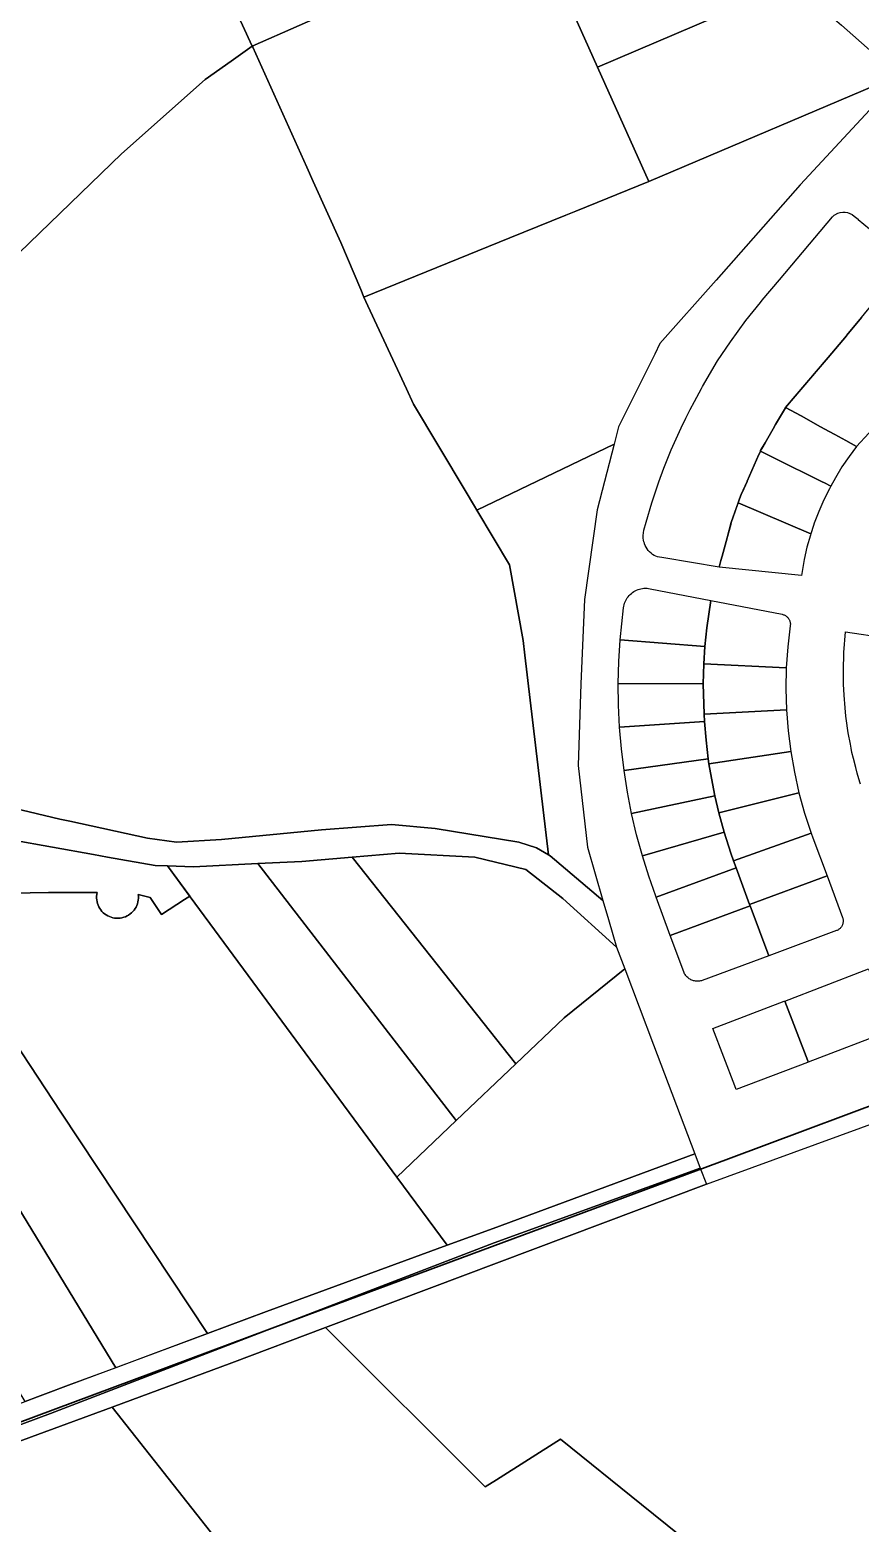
# Model space of a CAD drawing. Header units: metres. Extents: x 3 to 1027712, y 40 to 4430649.
# Drawn here: x 509466.7 to 509669.6, y 4411110 to 4411475.3 of the extents above; entities that cross this region are included whole.
import ezdxf

# ---------------------------------------------------------------- set-up
doc = ezdxf.new("R2010")
doc.units = ezdxf.units.M
doc.header["$MEASUREMENT"] = 0
doc.layers.add('A.ES.SDGC.CP.07003.cadastralparcel — CadastralParcel', color=1, linetype='Continuous')
doc.layers.add('Carreteras_5_km', color=2, linetype='Continuous', lineweight=30)

msp = doc.modelspace()

# ---------------------------------------------------------------- linework, layer by layer
at = {"layer": 'A.ES.SDGC.CP.07003.cadastralparcel — CadastralParcel', "color": 7, "linetype": 'Continuous', "flags": 128}
for points in [[(509402.03, 4411427.25), (509378.23, 4411468.96), (509418.22, 4411524.7), (509443.5, 4411565.13), (509457.51, 4411588.45), (509459.01, 4411590.12), (509467.78, 4411574.47), (509487.54, 4411539.22), (509489.12, 4411536.4), (509502.22, 4411511.22), (509506.29, 4411503.4), (509509.21, 4411497.05), (509521.05, 4411471.26), (509515.86, 4411467.58), (509509.57, 4411463.1), (509489.09, 4411444.95), (509439.02, 4411396.55), (509426.22, 4411384.18), (509425.9, 4411385.4), (509417.9, 4411399.42), (509402.03, 4411427.25)], [(509653.39, 4411486.65), (509605.42, 4411466.15), (509599.37, 4411479.62), (509589.58, 4411501.44), (509614.69, 4411512.49), (509620.76, 4411515.16), (509627.03, 4411509.85), (509653.39, 4411486.65)], [(509521.15, 4411471.05), (509521.05, 4411471.26), (509543.97, 4411481.35), (509549.4, 4411483.74), (509552.26, 4411485), (509555.11, 4411486.26), (509563.41, 4411489.91), (509589.58, 4411501.44), (509599.37, 4411479.62), (509605.42, 4411466.15), (509617.97, 4411438.18), (509600.11, 4411430.93), (509597.7, 4411429.95), (509584.01, 4411424.4), (509548.34, 4411409.92), (509547.57, 4411411.74), (509542.65, 4411423.29), (509535.96, 4411438.16), (509534.39, 4411441.66), (509521.15, 4411471.05)], [(509521.05, 4411471.26), (509509.21, 4411497.05), (509517.86, 4411499.44), (509520.82, 4411491.84), (509523.35, 4411492.69), (509525.89, 4411486.15), (509530.95, 4411487.83), (509532.22, 4411484.88), (509540.88, 4411487.83), (509543.97, 4411481.35), (509521.05, 4411471.26)], [(509678.99, 4411464.09), (509617.97, 4411438.18), (509605.42, 4411466.15), (509653.39, 4411486.65), (509655.5, 4411484.79), (509660.53, 4411480.36), (509665.05, 4411476.38), (509678.99, 4411464.09)], [(509679.43, 4411463.7), (509654.99, 4411437.38), (509634.39, 4411414.06), (509620.68, 4411398.54), (509619.41, 4411395.97), (509610.56, 4411378.17), (509609.48, 4411373.94), (509575.89, 4411357.82), (509575.33, 4411358.75), (509573.04, 4411362.57), (509560.48, 4411383.69), (509558.73, 4411387.45), (509549.25, 4411407.78), (509548.34, 4411409.92), (509584.01, 4411424.4), (509597.7, 4411429.95), (509600.11, 4411430.93), (509617.97, 4411438.18), (509678.99, 4411464.09), (509679.43, 4411463.7)], [(509666.36, 4411400.56), (509669.92, 4411404.9), (509673.29, 4411409), (509673.82, 4411408.54), (509688.97, 4411395.5), (509681.82, 4411387.66), (509674.72, 4411379.91), (509668.72, 4411373.37), (509666.08, 4411374.82), (509663.43, 4411376.28), (509662.07, 4411377.03), (509659.96, 4411378.19), (509655.17, 4411380.82), (509651.39, 4411382.9), (509661.81, 4411395.15), (509666.28, 4411400.45), (509666.36, 4411400.56)], [(509651.39, 4411382.9), (509655.17, 4411380.82), (509659.96, 4411378.19), (509662.07, 4411377.03), (509663.43, 4411376.28), (509666.08, 4411374.82), (509668.72, 4411373.37), (509666.89, 4411370.9), (509665.17, 4411368.36), (509663.57, 4411365.73), (509662.44, 4411363.68), (509660.91, 4411364.44), (509660.33, 4411364.73), (509648.53, 4411370.6), (509645.24, 4411372.25), (509645.29, 4411372.37), (509646.37, 4411374.25), (509648.35, 4411377.71), (509648.94, 4411378.73), (509651.34, 4411382.84), (509651.39, 4411382.9)], [(509583.94, 4411344.42), (509575.89, 4411357.82), (509609.48, 4411373.94), (509605.37, 4411357.89), (509602.28, 4411335.97), (509601.36, 4411315.3), (509600.7, 4411295.36), (509602.94, 4411275.34), (509606.75, 4411262.32), (509593.89, 4411273.2), (509593.45, 4411273.47), (509587.67, 4411322.29), (509587.24, 4411325.93), (509583.94, 4411344.42)], [(509640.56, 4411361.59), (509641.97, 4411364.8), (509642.01, 4411364.88), (509644.88, 4411371.43), (509644.92, 4411371.52), (509645.24, 4411372.25), (509648.53, 4411370.6), (509660.33, 4411364.73), (509660.91, 4411364.44), (509662.44, 4411363.68), (509662.09, 4411363.04), (509660.74, 4411360.28), (509659.51, 4411357.46), (509658.41, 4411354.59), (509658.23, 4411354.04), (509657.55, 4411351.96), (509639.77, 4411359.56), (509640.1, 4411360.53), (509640.56, 4411361.59)], [(509657.55, 4411351.96), (509657.45, 4411351.67), (509656.62, 4411348.72), (509655.92, 4411345.72), (509655.31, 4411341.79), (509635.15, 4411343.85), (509635.59, 4411345.47), (509635.87, 4411346.53), (509637.08, 4411351.04), (509637.17, 4411351.35), (509638.1, 4411354.79), (509639.77, 4411359.56), (509657.55, 4411351.96)], [(509631.67, 4411324.45), (509610.93, 4411326.09), (509611.76, 4411333.91), (509611.82, 4411334.28), (509611.91, 4411334.64), (509612.02, 4411335), (509612.16, 4411335.35), (509612.31, 4411335.68), (509612.49, 4411336.01), (509612.7, 4411336.32), (509612.92, 4411336.62), (509613.16, 4411336.91), (509613.43, 4411337.17), (509613.71, 4411337.42), (509614, 4411337.65), (509614.31, 4411337.86), (509614.64, 4411338.04), (509614.97, 4411338.21), (509615.32, 4411338.35), (509615.67, 4411338.46), (509616.04, 4411338.56), (509616.4, 4411338.62), (509616.77, 4411338.67), (509617.15, 4411338.68), (509617.52, 4411338.67), (509617.89, 4411338.64), (509618.26, 4411338.58), (509633.08, 4411335.7), (509632.13, 4411328.98), (509631.67, 4411324.45)], [(509651.57, 4411319.26), (509631.41, 4411320.16), (509631.67, 4411324.45), (509632.13, 4411328.98), (509633.08, 4411335.7), (509650.53, 4411332.31), (509650.7, 4411332.27), (509650.86, 4411332.22), (509651.02, 4411332.16), (509651.18, 4411332.09), (509651.33, 4411332), (509651.48, 4411331.91), (509651.61, 4411331.81), (509651.75, 4411331.69), (509651.87, 4411331.57), (509651.98, 4411331.44), (509652.09, 4411331.3), (509652.18, 4411331.16), (509652.27, 4411331.01), (509652.34, 4411330.85), (509652.41, 4411330.69), (509652.46, 4411330.53), (509652.5, 4411330.36), (509652.53, 4411330.19), (509652.55, 4411330.02), (509652.55, 4411329.85), (509652.54, 4411329.67), (509652.53, 4411329.5), (509651.92, 4411324.39), (509651.57, 4411319.26)], [(509631.28, 4411315.29), (509610.48, 4411315.41), (509610.61, 4411320.76), (509610.93, 4411326.09), (509631.67, 4411324.45), (509631.41, 4411320.16), (509631.28, 4411315.29)], [(509631.45, 4411307.92), (509631.28, 4411315.29), (509631.41, 4411320.16), (509651.57, 4411319.26), (509651.46, 4411314.12), (509651.6, 4411308.97), (509631.45, 4411307.92)], [(509610.48, 4411315.41), (509631.28, 4411315.29), (509631.45, 4411307.92), (509631.56, 4411306.11), (509610.8, 4411304.73), (509610.54, 4411310.07), (509610.48, 4411315.41)], [(509632.65, 4411295.76), (509632.5, 4411296.99), (509631.95, 4411301.54), (509631.56, 4411306.11), (509631.45, 4411307.92), (509651.6, 4411308.97), (509652, 4411303.85), (509652.64, 4411298.74), (509632.65, 4411295.76)], [(509611.9, 4411294.1), (509611.25, 4411299.41), (509610.8, 4411304.73), (509631.56, 4411306.11), (509631.95, 4411301.54), (509632.5, 4411296.99), (509611.9, 4411294.1)], [(509613.76, 4411283.58), (509612.73, 4411288.82), (509611.9, 4411294.1), (509632.5, 4411296.99), (509632.65, 4411295.76), (509633.53, 4411290.89), (509634.11, 4411287.95), (509613.76, 4411283.58)], [(509652.64, 4411298.74), (509653.53, 4411293.67), (509654.66, 4411288.66), (509635.09, 4411283.74), (509634.11, 4411287.95), (509633.53, 4411290.89), (509632.65, 4411295.76), (509652.64, 4411298.74)], [(509423.14, 4411209.65), (509410.15, 4411231.08), (509393.1, 4411259.19), (509378.46, 4411283.33), (509374.85, 4411289.27), (509377.55, 4411289.35), (509386.17, 4411289.61), (509402.06, 4411288.63), (509487.7, 4411148.03), (509476.16, 4411143.73), (509465.54, 4411139.75), (509423.14, 4411209.65)], [(509402.06, 4411288.63), (509407.93, 4411288.27), (509424.22, 4411286.2), (509430.92, 4411276.06), (509436.98, 4411266.88), (509457.11, 4411236.46), (509474.27, 4411210.53), (509510.1, 4411156.38), (509487.7, 4411148.03), (509402.06, 4411288.63)], [(509616.39, 4411273.22), (509614.98, 4411278.37), (509613.76, 4411283.58), (509634.11, 4411287.95), (509635.09, 4411283.74), (509636.36, 4411279.06), (509616.39, 4411273.22)], [(509638.65, 4411272.02), (509638.02, 4411273.86), (509636.36, 4411279.06), (509635.09, 4411283.74), (509654.66, 4411288.66), (509656.03, 4411283.7), (509657.65, 4411278.81), (509638.65, 4411272.02)], [(509619.76, 4411263.1), (509619.65, 4411263.38), (509617.93, 4411268.27), (509616.39, 4411273.22), (509636.36, 4411279.06), (509638.02, 4411273.86), (509638.65, 4411272.02), (509639.27, 4411270.33), (509619.76, 4411263.1)], [(509657.65, 4411278.81), (509658.08, 4411277.64), (509661.52, 4411268.36), (509642.6, 4411261.34), (509639.27, 4411270.33), (509638.65, 4411272.02), (509657.65, 4411278.81)], [(509500.33, 4411270.77), (509506.7, 4411270.54), (509522.43, 4411271.33), (509570.9, 4411208.51), (509556.37, 4411194.67), (509505.89, 4411263.22), (509500.33, 4411270.77)], [(509570.9, 4411208.51), (509522.43, 4411271.33), (509533.15, 4411271.88), (509545.43, 4411272.91), (509585.46, 4411222.37), (509570.9, 4411208.51)], [(509585.46, 4411222.37), (509545.43, 4411272.91), (509556.92, 4411273.88), (509575.48, 4411272.87), (509587.87, 4411269.86), (509596.91, 4411262.83), (509610.09, 4411250.92), (509612.1, 4411245.57), (509597.28, 4411233.62), (509585.46, 4411222.37)], [(509623.21, 4411253.78), (509619.76, 4411263.1), (509639.27, 4411270.33), (509642.6, 4411261.34), (509642.72, 4411261.02), (509623.21, 4411253.78)], [(509661.52, 4411268.36), (509665.3, 4411258.15), (509665.36, 4411257.99), (509665.4, 4411257.83), (509665.43, 4411257.66), (509665.45, 4411257.49), (509665.46, 4411257.32), (509665.46, 4411257.15), (509665.44, 4411256.98), (509665.41, 4411256.81), (509665.38, 4411256.64), (509665.33, 4411256.48), (509665.27, 4411256.32), (509665.19, 4411256.17), (509665.11, 4411256.02), (509665.02, 4411255.87), (509664.92, 4411255.73), (509664.81, 4411255.6), (509664.69, 4411255.48), (509664.56, 4411255.37), (509664.43, 4411255.26), (509664.29, 4411255.17), (509664.14, 4411255.08), (509663.99, 4411255.01), (509663.83, 4411254.94), (509647.26, 4411248.79), (509642.72, 4411261.02), (509642.6, 4411261.34), (509661.52, 4411268.36)], [(509642.72, 4411261.02), (509647.26, 4411248.79), (509631.03, 4411242.77), (509630.8, 4411242.7), (509630.57, 4411242.64), (509630.33, 4411242.59), (509630.1, 4411242.57), (509629.86, 4411242.56), (509629.62, 4411242.56), (509629.38, 4411242.58), (509629.14, 4411242.62), (509628.91, 4411242.67), (509628.68, 4411242.74), (509628.46, 4411242.83), (509628.24, 4411242.93), (509628.03, 4411243.04), (509627.83, 4411243.17), (509627.64, 4411243.31), (509627.46, 4411243.46), (509627.28, 4411243.63), (509627.13, 4411243.81), (509626.98, 4411244), (509626.84, 4411244.2), (509626.72, 4411244.4), (509626.62, 4411244.62), (509626.53, 4411244.84), (509623.21, 4411253.78), (509642.72, 4411261.02)], [(509568.66, 4411177.98), (509556.37, 4411194.67), (509570.9, 4411208.51), (509585.46, 4411222.37), (509597.28, 4411233.62), (509612.1, 4411245.57), (509619.08, 4411227.02), (509629.23, 4411200.32), (509579.89, 4411182.1), (509568.66, 4411177.98)], [(509670.58, 4411245.15), (509671.66, 4411245.57), (509677.39, 4411230.63), (509656.91, 4411222.78), (509656.79, 4411223.1), (509651.18, 4411237.72), (509670.58, 4411245.15)], [(509656.79, 4411223.1), (509656.91, 4411222.78), (509656.75, 4411222.72), (509639.34, 4411216.05), (509638.99, 4411216.97), (509633.62, 4411230.99), (509651.02, 4411237.66), (509651.18, 4411237.72), (509656.79, 4411223.1)], [(509530.34, 4411083.19), (509486.82, 4411138.41), (509516.09, 4411149.23), (509538.96, 4411157.85), (509577.96, 4411118.89), (509580.72, 4411120.64), (509596.39, 4411130.56), (509616.17, 4411114.59), (509650.47, 4411086.91), (509645.87, 4411083.31), (509644.69, 4411082.39), (509617.15, 4411060.86), (509614.8, 4411059.01), (509554.6, 4411103.51), (509530.34, 4411083.19)]]:
    msp.add_lwpolyline(points, close=True, dxfattribs=at)
for points in [[(509678.99, 4411464.09), (509665.05, 4411476.38)], [(509439.02, 4411396.55), (509489.09, 4411444.95), (509509.57, 4411463.1), (509515.86, 4411467.58), (509521.05, 4411471.26), (509521.15, 4411471.05), (509534.39, 4411441.66), (509535.96, 4411438.16), (509542.65, 4411423.29), (509547.57, 4411411.74), (509548.34, 4411409.92), (509549.25, 4411407.78), (509558.73, 4411387.45), (509560.48, 4411383.69), (509573.04, 4411362.57), (509575.33, 4411358.75), (509575.33, 4411358.75), (509575.89, 4411357.82), (509583.94, 4411344.42), (509587.24, 4411325.93), (509587.67, 4411322.29), (509593.45, 4411273.47), (509590.55, 4411275.21), (509586.19, 4411276.55), (509565.77, 4411279.89), (509555.05, 4411280.9), (509537.98, 4411279.56), (509513.53, 4411277.22), (509502.49, 4411276.55), (509495.45, 4411277.55), (509476.42, 4411281.71), (509474.02, 4411282.23), (509451.42, 4411287.6)], [(509669.92, 4411404.9), (509666.36, 4411400.56), (509666.28, 4411400.45), (509661.81, 4411395.15), (509659.39, 4411392.3), (509651.39, 4411382.9), (509651.34, 4411382.84), (509648.94, 4411378.73), (509648.35, 4411377.71), (509646.37, 4411374.25), (509645.57, 4411372.86), (509645.29, 4411372.37), (509645.24, 4411372.25), (509644.92, 4411371.52), (509644.88, 4411371.43), (509642.01, 4411364.88), (509641.97, 4411364.8), (509641.18, 4411363), (509640.56, 4411361.59), (509640.1, 4411360.53), (509638.1, 4411354.79), (509637.97, 4411354.29), (509637.17, 4411351.35), (509637.08, 4411351.04), (509635.87, 4411346.53), (509635.59, 4411345.47), (509635.15, 4411343.85), (509621.6, 4411346.1), (509620.12, 4411346.35), (509619.69, 4411346.52), (509619.27, 4411346.73), (509618.87, 4411346.98), (509618.5, 4411347.27), (509618.15, 4411347.58), (509617.83, 4411347.93), (509617.55, 4411348.3), (509617.3, 4411348.7), (509617.08, 4411349.11), (509616.92, 4411349.53), (509616.91, 4411349.55), (509616.87, 4411349.68), (509616.77, 4411350), (509616.67, 4411350.45), (509616.62, 4411350.92), (509616.6, 4411351.55), (509616.66, 4411352.23), (509616.78, 4411352.87), (509617.32, 4411354.89), (509618.7, 4411359.54), (509620.37, 4411364.75), (509621.67, 4411368.09), (509621.67, 4411368.09), (509623.39, 4411372.54), (509623.41, 4411372.57), (509625.87, 4411377.93), (509627.02, 4411380.27), (509628.08, 4411382.42), (509629.14, 4411384.38), (509630.83, 4411387.53), (509631.11, 4411388.06), (509634.76, 4411394.35), (509637.93, 4411398.93), (509641.68, 4411404.14), (509645.23, 4411408.61), (509645.67, 4411409.16), (509649.88, 4411414.16), (509662.83, 4411429.53), (509663.26, 4411429.94), (509663.4, 4411430.03), (509664.18, 4411430.41), (509664.76, 4411430.57), (509665.36, 4411430.66), (509665.96, 4411430.66), (509666.55, 4411430.56), (509667.12, 4411430.37), (509667.65, 4411430.1), (509668.15, 4411429.73), (509669.12, 4411428.93), (509669.15, 4411428.91), (509681.6, 4411418.61)], [(509669.68, 4411290.8), (509669.55, 4411291.24), (509668.92, 4411293.45), (509668.53, 4411294.82), (509667.96, 4411297.04), (509667.61, 4411298.52), (509667.41, 4411299.58), (509667.23, 4411300.56), (509666.71, 4411303.32), (509666.19, 4411306.82), (509666.13, 4411307.41), (509665.91, 4411309.41), (509665.68, 4411312.57), (509665.57, 4411315.21), (509665.51, 4411318.05), (509665.53, 4411318.51), (509665.66, 4411322.98), (509666, 4411328.03), (509675.87, 4411326.58)], [(509451.42, 4411287.6), (509474.02, 4411282.23), (509476.42, 4411281.71), (509495.45, 4411277.55), (509502.49, 4411276.55), (509513.53, 4411277.22), (509537.98, 4411279.56), (509555.05, 4411280.9), (509565.77, 4411279.89), (509586.19, 4411276.55), (509590.55, 4411275.21), (509593.45, 4411273.47), (509593.89, 4411273.2), (509606.75, 4411262.32), (509608.1, 4411257.69), (509610.09, 4411250.92), (509596.91, 4411262.83), (509587.87, 4411269.86), (509575.48, 4411272.87), (509556.92, 4411273.88), (509545.43, 4411272.91), (509533.15, 4411271.88), (509522.43, 4411271.33), (509506.7, 4411270.54), (509500.33, 4411270.77), (509497.32, 4411270.87), (509485.63, 4411272.95), (509482.26, 4411273.55), (509462.17, 4411277.18)], [(509462.17, 4411277.18), (509482.26, 4411273.55), (509485.63, 4411272.95), (509497.32, 4411270.87), (509500.33, 4411270.77), (509505.76, 4411263.4), (509505.76, 4411263.4), (509504.51, 4411262.59), (509498.83, 4411258.89), (509496.11, 4411263.07), (509493.17, 4411263.74), (509493.21, 4411263.29), (509493.21, 4411262.85), (509493.17, 4411262.4), (509493.09, 4411261.96), (509492.97, 4411261.53), (509492.82, 4411261.11), (509492.63, 4411260.7), (509492.41, 4411260.32), (509492.15, 4411259.95), (509491.86, 4411259.61), (509491.54, 4411259.3), (509491.2, 4411259.01), (509490.83, 4411258.76), (509490.44, 4411258.53), (509490.04, 4411258.35), (509489.62, 4411258.2), (509489.18, 4411258.08), (509488.74, 4411258.01), (509488.3, 4411257.97), (509487.85, 4411257.97), (509487.41, 4411258.01), (509486.97, 4411258.09), (509486.54, 4411258.21), (509486.12, 4411258.37), (509485.71, 4411258.56), (509485.33, 4411258.78), (509484.96, 4411259.04), (509484.62, 4411259.33), (509484.31, 4411259.65), (509484.02, 4411259.99), (509483.77, 4411260.36), (509483.55, 4411260.75), (509483.36, 4411261.15), (509483.21, 4411261.58), (509483.1, 4411262.01), (509483.02, 4411262.45), (509482.99, 4411262.89), (509482.99, 4411263.34), (509483.03, 4411263.79), (509483.12, 4411264.23), (509471.25, 4411264.27), (509466.76, 4411264.15), (509460.73, 4411263.99)], [(509460.73, 4411263.99), (509466.76, 4411264.15), (509471.25, 4411264.27), (509483.12, 4411264.23), (509483.03, 4411263.79), (509482.99, 4411263.34), (509482.99, 4411262.89), (509483.02, 4411262.45), (509483.1, 4411262.01), (509483.21, 4411261.58), (509483.36, 4411261.15), (509483.55, 4411260.75), (509483.77, 4411260.36), (509484.02, 4411259.99), (509484.31, 4411259.65), (509484.62, 4411259.33), (509484.96, 4411259.04), (509485.33, 4411258.78), (509485.71, 4411258.56), (509486.12, 4411258.37), (509486.54, 4411258.21), (509486.97, 4411258.09), (509487.41, 4411258.01), (509487.85, 4411257.97), (509488.3, 4411257.97), (509488.74, 4411258.01), (509489.18, 4411258.08), (509489.62, 4411258.2), (509490.04, 4411258.35), (509490.44, 4411258.53), (509490.83, 4411258.76), (509491.2, 4411259.01), (509491.54, 4411259.3), (509491.86, 4411259.61), (509492.15, 4411259.95), (509492.41, 4411260.32), (509492.63, 4411260.7), (509492.82, 4411261.11), (509492.97, 4411261.53), (509493.09, 4411261.96), (509493.17, 4411262.4), (509493.21, 4411262.85), (509493.21, 4411263.29), (509493.17, 4411263.74), (509496.11, 4411263.07), (509498.83, 4411258.89), (509504.51, 4411262.59), (509505.76, 4411263.4), (509505.76, 4411263.4), (509505.89, 4411263.22), (509556.37, 4411194.67), (509568.66, 4411177.98), (509524.49, 4411161.75), (509510.1, 4411156.38), (509474.27, 4411210.53), (509457.11, 4411236.46)], [(509650.47, 4411086.91), (509616.17, 4411114.59), (509596.39, 4411130.56), (509580.72, 4411120.64), (509577.96, 4411118.89), (509577.96, 4411118.89), (509538.96, 4411157.85), (509632.03, 4411192.96), (509691.18, 4411214.57)], [(509463.56, 4411139.01), (509476.16, 4411143.73), (509510.1, 4411156.38), (509524.49, 4411161.75), (509568.66, 4411177.98), (509579.89, 4411182.1), (509629.23, 4411200.32), (509630.55, 4411196.86), (509580.18, 4411178.57), (509471.75, 4411136.85), (509435.75, 4411123.45)], [(509435.75, 4411123.45), (509471.75, 4411136.85), (509580.18, 4411178.57), (509630.55, 4411196.86), (509632.03, 4411192.96), (509538.96, 4411157.85), (509516.09, 4411149.23), (509486.82, 4411138.41), (509468.62, 4411131.69), (509455.15, 4411126.72)], [(509455.15, 4411126.72), (509468.62, 4411131.69), (509486.82, 4411138.41), (509530.34, 4411083.19)]]:
    msp.add_lwpolyline(points, dxfattribs=at)
at = {"layer": 'Carreteras_5_km'}
for p, q in [((509534.25, 4411160.8, 3.4), (509637.47, 4411199.16, 3.36)), ((509534.25, 4411160.8, 3.4), (509637.47, 4411199.16, 3.36)), ((509406.49, 4411113.24, 3.58), (509534.25, 4411160.8, 3.4)), ((509406.49, 4411113.24, 3.58), (509534.25, 4411160.8, 3.4))]:
    msp.add_line(p, q, dxfattribs=at)
msp.add_polyline3d([(509637.47, 4411199.16, 3.36), (509779.9, 4411252.48, 4.16), (509810.12, 4411265.87, 4.68)], dxfattribs=at)
msp.add_polyline3d([(509637.47, 4411199.16, 3.36), (509779.9, 4411252.48, 4.16), (509810.12, 4411265.87, 4.68)], dxfattribs=at)

doc.saveas('drawing.dxf')
